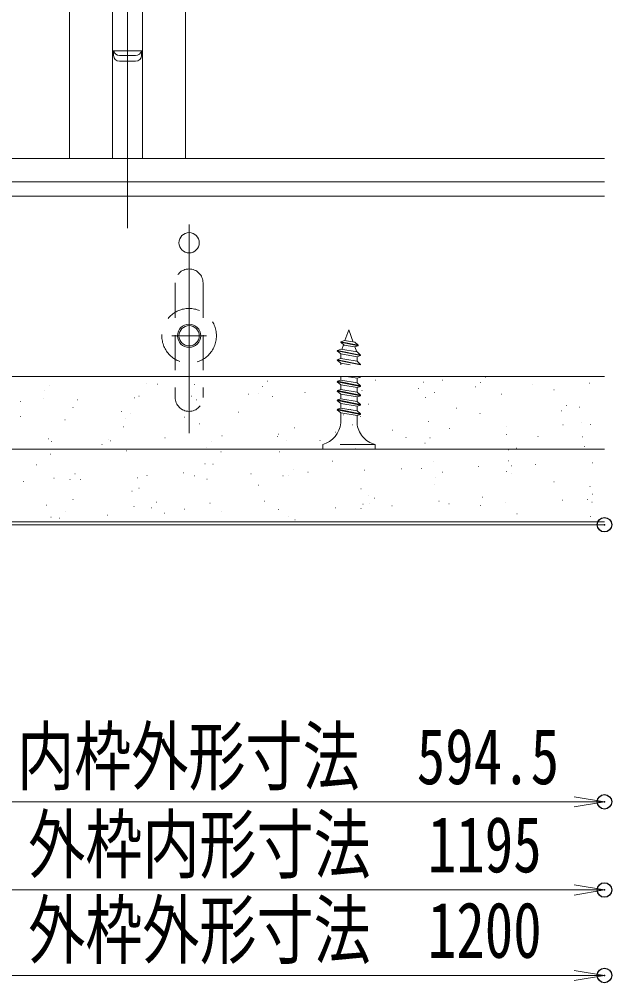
# Model space of a CAD drawing. Units: millimetres, scale not verified. Extents: x -1600 to 1600, y -1108 to 1108.
# Drawn here: x -1105.6 to -901.6, y -202.5 to 128.9 of the extents above; entities that cross this region are included whole.
import ezdxf
from ezdxf.enums import TextEntityAlignment as Align

# ---------------------------------------------------------------- set-up
doc = ezdxf.new("R2010")
doc.units = ezdxf.units.MM
doc.header["$LTSCALE"] = 10
doc.header["$PDMODE"] = 32
doc.header["$PDSIZE"] = 5
doc.linetypes.add('DASHED1', pattern=[1.8, 1.2, -0.6])
for name, color, linetype, lineweight in [('0-5_0', 3, 'Continuous', 9), ('0-7_center', 5, 'Continuous', 9), ('0-8_ｺｰﾅｰﾋﾟｰｽ', 5, 'Continuous', 9), ('0-D_SCREW', 2, 'Continuous', 9), ('1-5_sunpou', 1, 'Continuous', 9), ('1-6_ﾁｬﾝﾈﾙｷｬｯﾁ', 3, 'Continuous', 9), ('1-7_1C', 3, 'Continuous', 9)]:
    doc.layers.add(name, color=color, linetype=linetype, lineweight=lineweight)
doc.layers.add('0-E_DEFPOINTS', color=7, linetype='Continuous')
doc.styles.add('ＭＳ ゴシック', font='')
doc.styles.get('ＭＳ ゴシック').set_extended_font_data('MS Gothic')

# ---------------------------------------------------------------- blocks, each defined once
blk = doc.blocks.new('_OPEN')
at = {"layer": '0-5_0', "color": 1}
blk.add_line((0, 0), (-10, 0), dxfattribs=at)
blk.add_lwpolyline([(-10, 1.667), (0, 0), (-10, -1.667)], dxfattribs=at)

msp = doc.modelspace()

# ---------------------------------------------------------------- linework, layer by layer
at = {"layer": '0-5_0', "color": 2}
for p, q in [((-1199.73, 81.04), (-904.13, 81.04)), ((-904.13, 73.04), (-1199.73, 73.04)), ((-973.02, -18.96), (-904.13, -18.96)), ((-983.02, -44.96), (-1243.33, -44.96)), ((-983.02, -43.96), (-1233.33, -43.96)), ((-904.13, -43.96), (-1013.02, -43.96)), ((-904.13, -44.96), (-1013.02, -44.96))]:
    msp.add_line(p, q, dxfattribs=at)
at = {"layer": '0-5_0'}
for p, q in [((-904.13, 68.04), (-1203.13, 68.04)), ((-1061.74, 3.59), (-1061.64, 3.59)), ((-1058.1, 3.43), (-1058, 3.43)), ((-1045.35, 3.33), (-1045.25, 3.33)), ((-1020.28, 4.42), (-1020.18, 4.42)), ((-983.02, 4.81), (-982.92, 4.81)), ((-966.53, 4.09), (-966.43, 4.09)), ((-959.91, 4.77), (-959.81, 4.77)), ((-946.92, 3.93), (-946.82, 3.93)), ((-945.2, 5.81), (-945.1, 5.81)), ((-909.38, 3.78), (-909.28, 3.78)), ((-1097.08, 1.16), (-1096.98, 1.16)), ((-1095.36, 3.03), (-1095.26, 3.03)), ((-1023.41, 0.29), (-1023.31, 0.29)), ((-1022, 2.55), (-1021.9, 2.55)), ((-1007.26, 0.58), (-1007.16, 0.58)), ((-987.69, 1.22), (-987.59, 1.22)), ((-968.11, 1.86), (-968.01, 1.86)), ((-962.64, 0.48), (-962.54, 0.48)), ((-948.53, 2.5), (-948.43, 2.5)), ((-928.96, 3.14), (-928.86, 3.14)), ((-921.59, 1.47), (-921.49, 1.47)), ((-1105.14, -2.62), (-1105.04, -2.62)), ((-1097.31, -1.6), (-1097.21, -1.6)), ((-1085.57, -1.98), (-1085.47, -1.98)), ((-1065.99, -1.34), (-1065.89, -1.34)), ((-1064.47, -0.7), (-1064.37, -0.7)), ((-1046.42, -0.7), (-1046.32, -0.7)), ((-1044.66, -1.96), (-1044.56, -1.96)), ((-1026.84, -0.06), (-1026.74, -0.06)), ((-1018.5, -0.85), (-1018.4, -0.85)), ((-965.84, -1.2), (-965.74, -1.2)), ((-939.68, -0.09), (-939.58, -0.09)), ((-1087.18, -4.62), (-1087.08, -4.62)), ((-1070.42, -6.03), (-1070.32, -6.03)), ((-1030.1, -6.29), (-1030, -6.29)), ((-992.28, -5.3), (-992.18, -5.3)), ((-991.61, -5.28), (-991.51, -5.28)), ((-985.35, -3.44), (-985.25, -3.44)), ((-955.02, -4.9), (-954.92, -4.9)), ((-918.92, -5.78), (-918.82, -5.78)), ((-917.2, -3.91), (-917.1, -3.91)), ((-912.79, -4.53), (-912.69, -4.53)), ((-1105.18, -7.68), (-1105.08, -7.68)), ((-1089.91, -8.9), (-1089.81, -8.9)), ((-1069.08, -8.56), (-1068.98, -8.56)), ((-1067.36, -6.69), (-1067.26, -6.69)), ((-1048.85, -7.92), (-1048.75, -7.92)), ((-994, -7.17), (-993.9, -7.17)), ((-988.08, -7.72), (-987.98, -7.72)), ((-964.75, -9.46), (-964.65, -9.46)), ((-947.03, -6.73), (-946.93, -6.73)), ((-912.09, -9.81), (-911.99, -9.81)), ((-1069.73, -11.32), (-1069.63, -11.32)), ((-1043.57, -10.22), (-1043.47, -10.22)), ((-1010.8, -11.64), (-1010.7, -11.64)), ((-996.75, -13.12), (-996.65, -13.12)), ((-990.91, -10.57), (-990.81, -10.57)), ((-977.17, -12.48), (-977.07, -12.48)), ((-957.59, -11.84), (-957.49, -11.84)), ((-938.02, -11.2), (-937.92, -11.2)), ((-918.44, -10.56), (-918.34, -10.56)), ((-908.97, -10.46), (-908.87, -10.46)), ((-1095.5, -15.4), (-1095.4, -15.4)), ((-1094.63, -16.32), (-1094.53, -16.32)), ((-1075.05, -15.68), (-1074.95, -15.68)), ((-1074.29, -16.12), (-1074.19, -16.12)), ((-1055.48, -15.04), (-1055.38, -15.04)), ((-1039.36, -16.41), (-1039.26, -16.41)), ((-1035.9, -14.4), (-1035.8, -14.4)), ((-1016.68, -14.65), (-1016.58, -14.65)), ((-1016.32, -13.76), (-1016.22, -13.76)), ((-1013.53, -15.93), (-1013.43, -15.93)), ((-1002.1, -16.01), (-1002, -16.01)), ((-972.47, -14.94), (-972.37, -14.94)), ((-964.28, -15.02), (-964.18, -15.02)), ((-937.86, -13.89), (-937.76, -13.89)), ((-927.02, -14.62), (-926.92, -14.62)), ((-911.7, -14.74), (-911.6, -14.74)), ((-1077.18, -17.4), (-1077.08, -17.4)), ((-1068.64, -19.58), (-1068.54, -19.58)), ((-1041.08, -18.28), (-1040.98, -18.28)), ((-1036.24, -19.85), (-1036.14, -19.85)), ((-989.82, -18.83), (-989.72, -18.83)), ((-966, -16.89), (-965.9, -16.89)), ((-937.17, -19.18), (-937.07, -19.18)), ((-934.41, -18.67), (-934.31, -18.67)), ((-911.01, -18.07), (-910.91, -18.07)), ((-1094.8, -20.69), (-1094.7, -20.69)), ((-1015.98, -19.94), (-1015.88, -19.94)), ((-997.91, -23.15), (-997.81, -23.15)), ((-937.14, -22.95), (-937.04, -22.95)), ((-1099.73, -24.33), (-1099.63, -24.33)), ((-1041.75, -24.02), (-1041.65, -24.02)), ((-1038.97, -24.13), (-1038.87, -24.13)), ((-1011.36, -26.12), (-1011.26, -26.12)), ((-986.7, -26.22), (-986.6, -26.22)), ((-974.1, -25.73), (-974, -25.73)), ((-967.12, -25.58), (-967.02, -25.58)), ((-962.93, -23.26), (-962.83, -23.26)), ((-947.54, -24.94), (-947.44, -24.94)), ((-936.28, -24.74), (-936.18, -24.74)), ((-927.97, -24.3), (-927.87, -24.3)), ((-908.39, -23.66), (-908.29, -23.66)), ((-1093.71, -28.95), (-1093.61, -28.95)), ((-1088.16, -29.38), (-1088.06, -29.38)), ((-1086.44, -27.51), (-1086.34, -27.51)), ((-1084.58, -29.42), (-1084.48, -29.42)), ((-1065, -28.78), (-1064.9, -28.78)), ((-1061.68, -28.05), (-1061.58, -28.05)), ((-1049.18, -27.12), (-1049.08, -27.12)), ((-1045.43, -28.14), (-1045.33, -28.14)), ((-1041.06, -29.3), (-1040.96, -29.3)), ((-1025.85, -27.5), (-1025.75, -27.5)), ((-1014.9, -28.2), (-1014.8, -28.2)), ((-1013.08, -28), (-1012.98, -28)), ((-1006.27, -26.86), (-1006.17, -26.86)), ((-962.24, -28.55), (-962.14, -28.55)), ((-959.86, -26.87), (-959.76, -26.87)), ((-938, -26.61), (-937.9, -26.61)), ((-936.08, -27.44), (-935.98, -27.44)), ((-1104.16, -30.06), (-1104.06, -30.06)), ((-1064.41, -32.34), (-1064.31, -32.34)), ((-1023.35, -31.35), (-1023.25, -31.35)), ((-988.01, -32.63), (-987.91, -32.63)), ((-962.59, -31.16), (-962.49, -31.16)), ((-921.53, -30.17), (-921.43, -30.17)), ((-909.19, -31.87), (-909.09, -31.87)), ((-1087.12, -36.26), (-1087.02, -36.26)), ((-1066.82, -33.38), (-1066.72, -33.38)), ((-985.3, -35.08), (-985.2, -35.08)), ((-983.37, -35.84), (-983.27, -35.84)), ((-946.1, -35.45), (-946, -35.45)), ((-910, -36.33), (-909.9, -36.33)), ((-908.29, -34.45), (-908.19, -34.45)), ((-1096.26, -38.22), (-1096.16, -38.22)), ((-1066.13, -38.67), (-1066.03, -38.67)), ((-1060.16, -39.1), (-1060.06, -39.1)), ((-1058.45, -37.23), (-1058.35, -37.23)), ((-1048.79, -39.56), (-1048.69, -39.56)), ((-1039.97, -37.56), (-1039.87, -37.56)), ((-1021.18, -36.84), (-1021.08, -36.84)), ((-1016.45, -39.75), (-1016.35, -39.75)), ((-996.87, -39.11), (-996.77, -39.11)), ((-988.03, -39.36), (-987.93, -39.36)), ((-987.31, -37.92), (-987.21, -37.92)), ((-985.08, -37.71), (-984.98, -37.71)), ((-977.3, -38.47), (-977.2, -38.47)), ((-961.15, -36.81), (-961.05, -36.81)), ((-957.72, -37.83), (-957.62, -37.83)), ((-946.97, -38.37), (-946.87, -38.37)), ((-938.14, -37.19), (-938.04, -37.19)), ((-918.57, -36.55), (-918.47, -36.55)), ((-908.49, -37.16), (-908.39, -37.16)), ((-1094.75, -42.31), (-1094.65, -42.31)), ((-1091.9, -42.75), (-1091.8, -42.75)), ((-1089.85, -40.54), (-1089.75, -40.54)), ((-1075.18, -41.67), (-1075.08, -41.67)), ((-1055.6, -41.03), (-1055.5, -41.03)), ((-1036.03, -40.39), (-1035.93, -40.39)), ((-1013.08, -42), (-1012.98, -42)), ((-934.26, -41.24), (-934.16, -41.24)), ((-908.91, -42.1), (-908.81, -42.1)), ((-1010.74, -43.28), (-1010.64, -43.28))]:
    msp.add_line(p, q, dxfattribs=at)
at = {"layer": '0-5_0', "color": 7}
msp.add_line((-1233.33, -18.96), (-904.13, -18.96), dxfattribs=at)
at = {"layer": '0-5_0', "color": 2}
msp.add_lwpolyline([(-904.13, 6.04), (-1201.13, 6.04), (-904.13, 6.04)], dxfattribs=at)
at = {"layer": '0-7_center'}
for p, q in [((-1068.33, 57.08), (-1068.33, 292.15)), ((-1047.13, 58.31), (-1047.13, -13.46)), ((-1053.13, 20.04), (-1041.13, 20.04))]:
    msp.add_line(p, q, dxfattribs=at)
at = {"layer": '0-8_ｺｰﾅｰﾋﾟｰｽ', "color": 3, "linetype": 'DASHED1'}
for p, q in [((-1051.93, 38.24), (-1051.93, -1.16)), ((-1042.33, 38.24), (-1042.33, -1.16))]:
    msp.add_line(p, q, dxfattribs=at)
at = {"layer": '0-8_ｺｰﾅｰﾋﾟｰｽ', "color": 3}
for centre, radius in [((-1047.13, 52.04), 3.5), ((-1047.13, 20.04), 4), ((-1047.13, 20.04), 3.5), ((-1047.13, 20.04), 3.5)]:
    msp.add_circle(centre, radius, dxfattribs=at)
at = {"layer": '0-8_ｺｰﾅｰﾋﾟｰｽ', "color": 3, "linetype": 'DASHED1'}
msp.add_circle((-1047.13, 20.04), 9.4, dxfattribs=at)
for centre, start, end in [((-1047.13, 38.24), 0, 180), ((-1047.13, -1.16), 180, 0)]:
    msp.add_arc(centre, 4.8, start, end, dxfattribs=at)
at = {"layer": '0-D_SCREW', "color": 3}
for p, q in [((-992.13, 22.04), (-993.47, 18.36)), ((-992.13, 22.04), (-990.62, 17.89)), ((-994.95, 17.81), (-994.86, 17.95)), ((-993.8, 16.8), (-994.95, 17.81)), ((-988.96, 16.61), (-994.95, 17.81)), ((-993.6, 18.38), (-994.86, 17.95)), ((-988.93, 16.77), (-994.86, 17.95)), ((-993.98, 16.96), (-994.57, 15.34)), ((-993.8, 16.8), (-990.21, 16.19)), ((-990.12, 17.81), (-993.6, 18.38)), ((-988.96, 16.61), (-990.21, 16.19)), ((-988.93, 16.77), (-990.12, 17.81)), ((-988.96, 16.61), (-988.93, 16.77)), ((-996.13, 14.84), (-996.1, 15)), ((-988.13, 13.24), (-996.13, 14.84)), ((-994.93, 13.79), (-996.13, 14.84)), ((-994.93, 15.4), (-996.1, 15)), ((-988.1, 13.4), (-996.1, 15)), ((-989.33, 14.48), (-994.93, 15.4)), ((-994.93, 13.79), (-994.93, 12.2)), ((-994.93, 13.79), (-989.33, 12.84)), ((-990.02, 16.25), (-989.38, 14.49)), ((-988.1, 13.4), (-989.33, 14.48)), ((-988.13, 13.24), (-988.1, 13.4)), ((-996.13, 11.64), (-996.1, 11.8)), ((-994.93, 10.59), (-996.13, 11.64)), ((-988.13, 10.04), (-996.13, 11.64)), ((-995.61, 11.96), (-996.1, 11.8)), ((-988.1, 10.2), (-996.1, 11.8)), ((-995.61, 11.96), (-994.93, 12.2)), ((-993.5, 11.96), (-994.93, 12.2)), ((-994.93, 10.59), (-994.93, 10.04)), ((-994.93, 10.59), (-991.72, 10.04)), ((-993.5, 11.96), (-989.33, 11.28)), ((-988.13, 13.24), (-989.33, 12.84)), ((-989.33, 12.84), (-989.33, 11.96)), ((-989.33, 11.96), (-989.33, 11.28)), ((-988.1, 10.2), (-989.33, 11.28)), ((-988.13, 10.04), (-988.1, 10.2))]:
    msp.add_line(p, q, dxfattribs=at)
at = {"layer": '0-D_SCREW', "linetype": 'DASHED1'}
for p, q in [((-996.13, 4.23), (-996.1, 4.39)), ((-994.93, 3.18), (-996.13, 4.23)), ((-988.13, 2.63), (-996.13, 4.23)), ((-994.93, 4.78), (-996.1, 4.39)), ((-988.1, 2.79), (-996.1, 4.39)), ((-994.93, 6.04), (-994.93, 4.78)), ((-989.33, 3.87), (-994.93, 4.78)), ((-992.97, 6.04), (-989.33, 5.43)), ((-988.13, 5.83), (-989.33, 5.43)), ((-989.33, 5.43), (-989.33, 3.87)), ((-988.1, 2.79), (-989.33, 3.87)), ((-988.13, 5.83), (-989.19, 6.04)), ((-988.13, 5.83), (-988.1, 5.99)), ((-996.13, 1.02), (-996.1, 1.18)), ((-994.93, -0.04), (-996.13, 1.02)), ((-988.13, -0.58), (-996.13, 1.02)), ((-994.93, 1.57), (-996.1, 1.18)), ((-988.1, -0.42), (-996.1, 1.18)), ((-994.93, 3.18), (-989.33, 2.23)), ((-994.93, 3.18), (-994.93, 1.62)), ((-989.33, 0.66), (-994.93, 1.57)), ((-988.13, 2.63), (-989.33, 2.23)), ((-989.33, 2.23), (-989.33, 0.67)), ((-988.1, -0.42), (-989.33, 0.66)), ((-988.13, 2.63), (-988.1, 2.79)), ((-996.13, -2.19), (-996.1, -2.04)), ((-994.93, -3.25), (-996.13, -2.19)), ((-988.13, -3.79), (-996.13, -2.19)), ((-994.93, -1.64), (-996.1, -2.04)), ((-988.1, -3.64), (-996.1, -2.04)), ((-994.93, -0.04), (-989.33, -0.99)), ((-994.93, -0.04), (-994.93, -1.59)), ((-989.33, -2.55), (-994.93, -1.64)), ((-994.93, -3.21), (-994.93, -4.85)), ((-994.93, -3.25), (-989.33, -4.2)), ((-988.13, -0.58), (-989.33, -0.99)), ((-989.33, -0.99), (-989.33, -2.54)), ((-988.1, -3.64), (-989.33, -2.55)), ((-988.13, -0.58), (-988.1, -0.42)), ((-996.13, -5.41), (-996.1, -5.25)), ((-994.93, -6.46), (-996.13, -5.41)), ((-988.13, -7.01), (-996.13, -5.41)), ((-994.93, -4.85), (-996.1, -5.25)), ((-988.1, -6.85), (-996.1, -5.25)), ((-989.33, -5.77), (-994.93, -4.85)), ((-994.93, -6.46), (-994.93, -9.96)), ((-994.93, -6.46), (-989.33, -7.41)), ((-988.13, -3.79), (-989.33, -4.2)), ((-989.33, -4.16), (-989.33, -5.77)), ((-988.1, -6.85), (-989.33, -5.77)), ((-988.13, -3.79), (-988.1, -3.64)), ((-988.13, -7.01), (-989.33, -7.41)), ((-989.33, -7.41), (-989.33, -9.96)), ((-988.13, -7.01), (-988.1, -6.85)), ((-983.13, -17.36), (-1001.13, -17.36)), ((-983.13, -18.96), (-1001.13, -18.96)), ((-983.13, -17.36), (-983.13, -18.96))]:
    msp.add_line(p, q, dxfattribs=at)
at = {"layer": '0-D_SCREW'}
msp.add_line((-1001.13, -17.36), (-1001.13, -18.96), dxfattribs=at)
msp.add_arc((-1003.34, -9.2), 8.45, 285.2015, 354.8834, dxfattribs=at)
at = {"layer": '0-D_SCREW', "linetype": 'DASHED1'}
msp.add_arc((-980.91, -9.2), 8.45, 185.1165, 254.7986, dxfattribs=at)
at = {"layer": '0-E_DEFPOINTS'}
for p in [(-904.13, -44.96), (-904.13, -140.3), (-904.13, -170.63), (-904.13, -200.04)]:
    msp.add_point(p, dxfattribs=at)
at = {"layer": '1-5_sunpou'}
for p, q in [((-1239.33, -140.3), (-914.53, -140.3)), ((-1243.33, -170.63), (-914.53, -170.63)), ((-1248.33, -200.04), (-914.53, -200.04))]:
    msp.add_line(p, q, dxfattribs=at)
at = {"layer": '1-6_ﾁｬﾝﾈﾙｷｬｯﾁ'}
for p, q in [((-1088.33, 81.04), (-1088.33, 277.04)), ((-1048.33, 81.04), (-1048.33, 277.04)), ((-1073.53, 81.04), (-1073.53, 202.99)), ((-1063.13, 81.04), (-1063.13, 204.96))]:
    msp.add_line(p, q, dxfattribs=at)
at = {"layer": '1-7_1C'}
for p, q in [((-1073.53, 118.04), (-1063.13, 118.04)), ((-1073.13, 116.49), (-1073.13, 118.04)), ((-1071.13, 116.42), (-1065.53, 116.42)), ((-1063.53, 116.49), (-1063.53, 118.04)), ((-1071.13, 114.49), (-1065.53, 114.49))]:
    msp.add_line(p, q, dxfattribs=at)
for centre, start, end in [((-1071.13, 116.49), 180, 270), ((-1071.13, 118.42), 190.9218, 270), ((-1065.53, 118.42), 270, 349.0782), ((-1065.53, 116.49), 270, 0)]:
    msp.add_arc(centre, 2, start, end, dxfattribs=at)

# ---------------------------------------------------------------- block references
at = {"layer": '1-5_sunpou', "xscale": 1.04, "yscale": 1.04}
for p in [(-904.13, -140.3), (-904.13, -170.63), (-904.13, -200.04)]:
    msp.add_blockref('_OPEN', p, dxfattribs=at)

# ---------------------------------------------------------------- texts
at = {"layer": '1-5_sunpou', "color": 2, "style": 'ＭＳ ゴシック', "width": 0.75}
for s, p in [('内枠外形寸法\u3000594.5', (-1106.32, -140)), ('外枠内形寸法\u30001195', (-1102.52, -170.33)), ('外枠外形寸法\u30001200', (-1102.52, -199.74))]:
    msp.add_text(s, height=19.21, dxfattribs=at).set_placement(p, align=Align.BOTTOM_LEFT)

doc.saveas('drawing.dxf')
